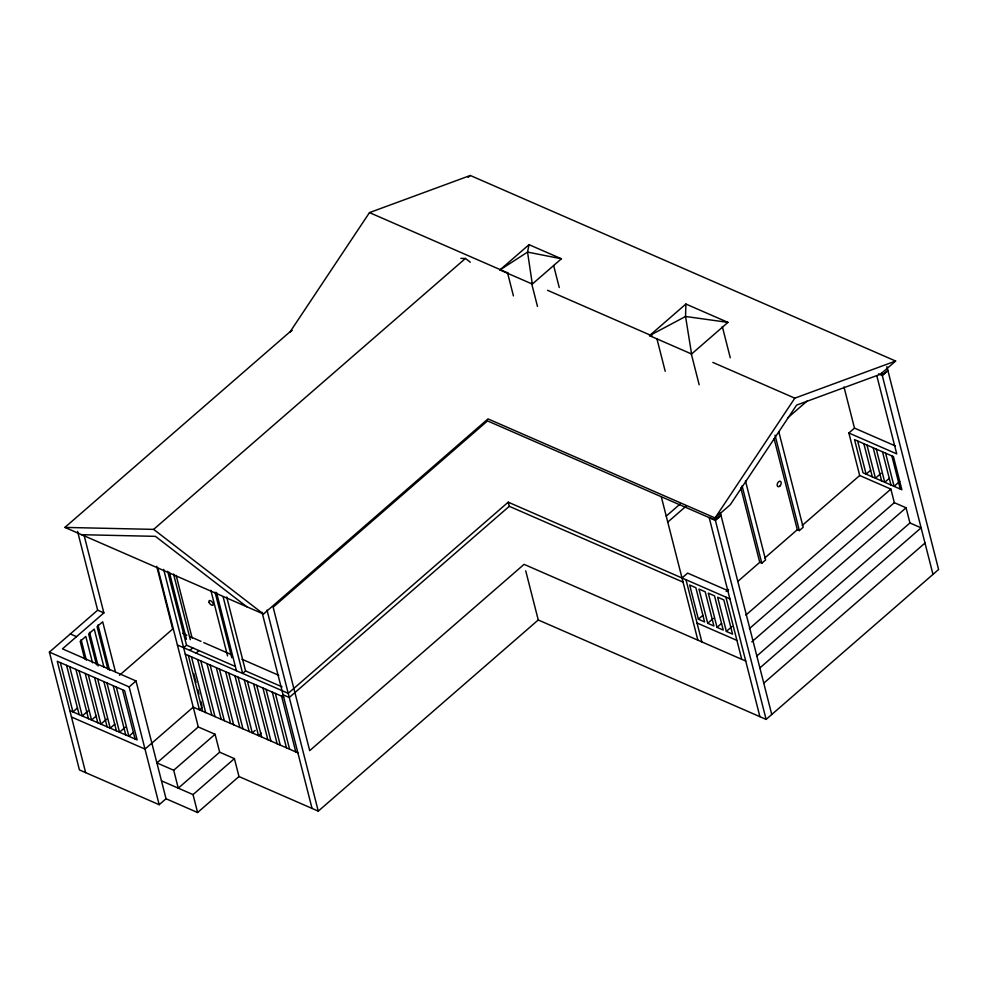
<?xml version="1.0" encoding="UTF-8"?>
<svg xmlns="http://www.w3.org/2000/svg" width="988" height="988" viewBox="0 0 988 988"><rect width="100%" height="100%" fill="white"/><g stroke="black" fill="none" stroke-linecap="round" stroke-linejoin="round"><path stroke-width="1.48" d="M685.894 304.032L685.549 316.481L691.588 354L727.958 322.384L685.894 304.032L649.511 335.648L691.588 354M529.037 244.666L527.543 252.088L532.31 284.075L499.94 269.946L529.037 244.666L561.406 258.782L532.31 284.075M291.756 330.276L64.899 527.407L263.475 614.03L488.023 418.9L715.065 517.959L730.255 504.757L796.587 405.117L880.444 374.242L895.634 361.04L470.313 175.481L369.487 212.605L289.731 332.4L291.905 330.511M715.065 517.959L794.821 398.164L895.634 361.04M468.139 177.371L470.313 175.481M64.899 527.407L153.646 529.383L465.434 258.461L470.313 262.228M83.906 534.594L103.864 612.893L62.466 648.869L136.011 680.954L166.033 798.749L159.179 804.701L79.423 769.911L49.4 652.105L97.651 610.189L77.558 531.383M77.496 707.927L72.927 711.903L60.367 662.639M119.499 675.261L172.702 629.035L156.709 566.272M87.957 711.002L82.251 715.967L69.691 666.702M159.179 804.701L129.156 686.907L136.011 680.954M96.145 716.065L91.575 720.03L79.015 670.766M183.62 647.696L186.522 645.176L167.688 571.299M106.605 719.14L100.887 724.105L88.34 674.841M189.832 650.4L192.734 647.881M196.044 653.117L198.946 650.598M114.781 724.192L110.211 728.168L97.651 678.904M125.254 727.267L119.536 732.231L106.976 682.967M133.429 732.33L128.86 736.307L116.3 687.043M202.355 707.334L199.465 709.853L163.662 569.384M226.721 597.061L245.555 670.926L242.653 673.446L223.078 596.629M198.292 726.946L156.907 762.921L173.703 770.245L178.272 788.165L219.657 752.189L215.088 734.282L198.292 726.946L157.821 568.149M173.703 770.245L215.088 734.282M729.885 598.876L508.227 502.176L288.224 693.329L177.395 644.979M508.227 502.176L509.277 506.313L289.286 697.479L283.074 694.762M255.188 730.404L252.286 732.923L238.083 677.188M261.4 733.108L258.51 735.628L244.295 679.892M234.415 758.636L238.985 776.543L197.6 812.519L193.031 794.599L234.415 758.636L219.657 752.189M238.985 776.543L318.26 811.136L538.25 619.97L525.727 570.817M666.233 516.106L680.077 504.078M667.765 522.109L686.228 506.066M787.51 418.06L806.998 401.128M720.956 515.242L715.337 520.133L709.125 517.416L759.908 716.67M721.005 515.44L715.386 520.33L487.516 420.913L273.145 607.188L309.701 750.633L524.072 564.358L745.73 661.058M882.235 375.341L887.866 370.451M887.891 370.562L882.259 375.44L878.53 373.822M682.004 577.992L687.636 573.102L728.465 590.91M759.883 667.925L921.1 527.827L909.936 522.961L906.07 507.795L894.325 502.67L890.867 489.097L859.696 475.5L848.865 433.003L854.484 428.113L843.987 386.938M726.217 591.479L728.539 589.466M737.789 581.426L759.76 562.333L740.765 487.813M764.737 558.022L797.316 529.704L774.123 438.746M802.268 525.406L859.696 475.5M759.76 562.333L761.797 563.222L765.601 559.924L745.458 480.884M797.316 529.704L799.354 530.593L803.158 527.296L778.853 431.954M698.38 619.217L689.661 585.007L695.873 587.724L704.592 621.934L698.38 619.217L702.876 615.314M870.601 470.239L866.106 474.141L857.658 440.994M707.704 623.292L698.985 589.07L705.197 591.787L713.916 625.997L707.704 623.292L713.324 618.402M881.049 473.326L875.43 478.204L866.982 445.057M717.029 627.355L708.31 593.146L714.522 595.85L723.241 630.06L717.029 627.355L721.524 623.44M889.262 478.365L884.754 482.28L876.307 449.132M726.353 631.418L717.634 597.209L723.846 599.926L732.565 634.135L726.353 631.418L731.972 626.528M745.878 615.092L890.867 489.097M899.698 481.452L894.078 486.343L885.619 453.196M749.336 628.664L894.325 502.67M751.806 641.854L906.07 507.795M756.833 655.995L909.936 522.961M763.761 683.165L924.99 543.067M538.25 619.97L766.12 719.388L938.6 569.508L886.878 366.573M499.94 269.946L527.543 252.088L561.406 258.782M649.511 335.648L685.549 316.481L727.958 322.384M460.84 258.362L465.434 258.461M81.312 534.693L155.425 536.348L246.753 606.743M369.487 212.605L507.968 273.021M547.537 290.287L652.092 335.908M712.854 362.411L794.821 398.164M854.484 428.113L895.363 445.946M848.865 433.003L896.734 453.887L876.801 375.687M509.277 506.313L683.066 582.13M697.022 622.996L736.925 640.409M182.595 633.357L186.843 635.198M189.671 636.433L200.984 641.373M203.812 642.608L232.081 654.945M241.986 659.255L278.752 675.298M186.522 645.176L235.169 666.394M245.555 670.926L282.099 686.87M97.651 610.189L103.864 612.893M185.262 654.13L283.655 697.059M70.321 633.938L76.533 636.643M297.87 752.807L193.24 707.136L145.001 749.089L71.469 717.004M49.4 652.105L129.156 686.907M69.815 710.545L137.147 739.913L124.587 690.649L57.267 661.281L85.647 772.616M161.464 780.829L193.031 794.599M166.033 798.749L197.6 812.519M153.646 529.383L263.475 614.03M881.58 372.748L932.981 574.399M891.843 455.9L900.29 489.06M882.519 451.837L890.966 484.985M873.194 447.774L881.642 480.921M863.87 443.698L872.318 476.858M775.024 435.165L799.354 530.593M722.327 326.596L730.268 357.767M742.062 485.763L761.797 563.222M691.23 353.605L699.183 384.777M720.314 512.735L771.752 714.497M714.695 517.626L766.12 719.388M725.896 597.135L741.741 659.317M656.884 338.625L665.208 371.278M685.993 579.721L701.851 641.904M661.293 496.729L697.861 640.175M553.638 265.525L559.233 287.496M531.507 282.976L537.472 306.404M507.462 272.49L513.427 295.906M267.007 610.078L318.26 811.136M262.055 612.313L312.047 808.419M281.592 696.157L295.795 751.905M275.368 693.453L289.583 749.188M272.268 692.094L286.471 747.83M266.044 689.377L280.259 745.125M262.944 688.031L277.146 743.766M256.732 685.314L270.934 741.062M253.62 683.955L267.834 739.703M247.408 681.251L261.61 736.986M216.483 592.43L236.441 670.741M215.063 592.22L231.772 657.761M234.971 675.829L249.186 731.565M210.839 590.318L227.561 655.933M228.759 673.112L242.974 728.86M225.659 671.754L239.862 727.501M219.435 669.049L233.65 724.784M216.335 667.69L230.537 723.438M210.123 664.986L224.325 720.721M207.011 663.627L221.213 719.363M200.799 660.91L215.001 716.658M176.16 575.436L192.117 638.063M197.686 659.564L211.901 715.3M173.555 574.053L190.276 639.668M191.474 656.847L205.677 712.583M169.368 572.287L186.448 639.322M193.759 673.606L196.007 682.412M197.872 689.735L198.996 694.132M200.86 701.468L201.984 705.864M188.362 655.489L202.577 711.236M122.512 689.748L135.072 739.012M115.386 671.605L102.69 621.785L97.071 626.676L107.902 669.16M97.973 624.935L109.545 670.358M113.2 685.684L125.748 734.949M103.962 667.209L94.255 629.109L88.636 634L96.478 664.776M103.876 681.621L116.423 730.885M89.538 632.271L98.121 665.961M92.539 662.825L85.82 636.445L80.189 641.336L84.672 658.91M94.552 677.546L107.112 726.81M81.102 639.594L86.327 660.108M85.227 673.483L97.787 722.747M75.903 669.419L88.463 718.684M66.579 665.344L79.139 714.608M893.424 456.592L854.546 439.635L863.006 472.783L901.883 489.752L893.424 456.592M779.742 486.195A2.939 1.791 -66.4 0 0 780.569 481.415A2.939 1.791 -66.4 0 0 777.223 484.318A2.939 1.791 -66.4 0 0 779.742 486.195M209.184 602.594A2.939 1.433 49 0 0 213.013 605.15A2.939 1.433 49 0 0 211.099 601.025A2.939 1.433 49 0 0 209.184 602.594"/></g></svg>
